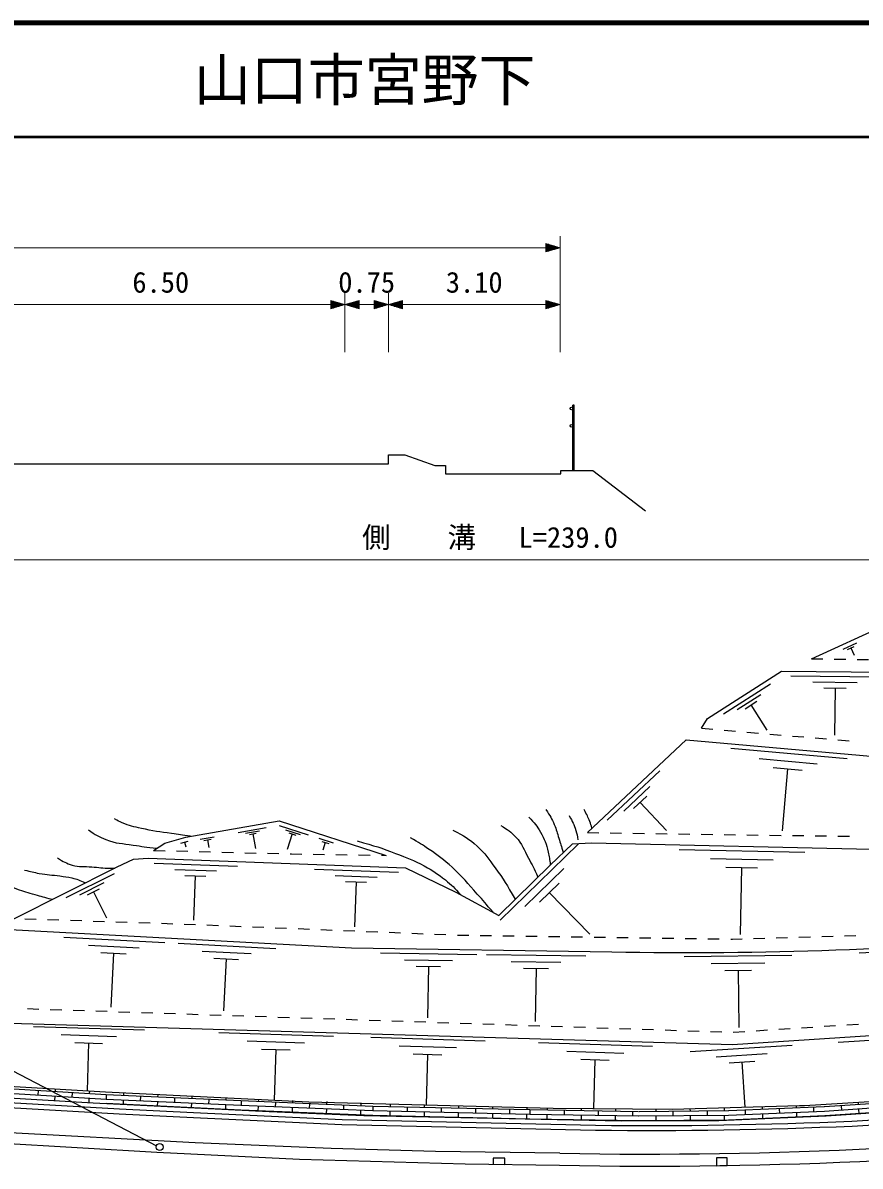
# Model space of a CAD drawing. Units: millimetres, scale not verified. Extents: x 40000 to 680000, y 20000 to 380000.
# Drawn here: x 390016 to 463525, y 279599 to 380000 of the extents above; entities that cross this region are included whole.
import ezdxf
from ezdxf.enums import TextEntityAlignment as Align

# ---------------------------------------------------------------- set-up
doc = ezdxf.new("R2010")
doc.units = ezdxf.units.MM
doc.header["$LTSCALE"] = 1000
for name, color, linetype, lineweight in [('M-BGD', 7, 'Continuous', 25), ('M-STR-HTXT', 7, 'Continuous', 13), ('M-STR-STRC', 7, 'Continuous', 25), ('M-STR-STRD', 7, 'Continuous', 25), ('M-TTL', 2, 'Continuous', 140), ('M-TTL-LINE', 7, 'Continuous', 50)]:
    doc.layers.add(name, color=color, linetype=linetype, lineweight=lineweight)
doc.layers.add('M-TTL-TXT', color=7, linetype='Continuous')
doc.styles.add('ＭＳ ゴシック', font='')
doc.styles.get('ＭＳ ゴシック').set_extended_font_data('MS Gothic')

msp = doc.modelspace()

# ---------------------------------------------------------------- linework, layer by layer
at = {"layer": 'M-BGD'}
for p, q in [((438409, 346422), (438294, 346422)), ((438294, 340681), (438294, 346422)), ((438409, 340681), (438409, 346422)), ((422104, 341273), (422104, 342062)), ((422104, 342062), (423550, 342062)), ((423550, 342062), (426181, 341125)), ((384700, 341273), (422104, 341273)), ((426181, 341125), (427132, 341125)), ((427132, 341125), (427132, 340397)), ((427132, 340397), (437242, 340397)), ((437242, 340397), (437242, 340681)), ((437242, 340681), (440043, 340681)), ((440043, 340681), (444668, 337146)), ((459258, 324161), (468318, 328309)), ((462039, 324994), (463244, 325546)), ((462414, 324971), (463016, 325247)), ((462715, 325109), (463009, 324467)), ((459258, 324161), (460258, 324146)), ((461258, 324131), (462258, 324117)), ((463258, 324102), (464258, 324087)), ((450114, 318911), (456634, 323060)), ((456634, 323060), (466032, 322975)), ((457454, 322653), (465204, 322583)), ((451516, 319329), (455661, 321967)), ((459387, 322118), (463262, 322084)), ((460351, 321593), (462289, 321576)), ((461320, 321584), (461283, 317451)), ((452728, 319712), (454801, 321031)), ((453422, 319766), (454459, 320425)), ((453940, 320096), (455347, 317885)), ((449606, 318065), (450114, 318911)), ((449606, 318065), (450603, 317978)), ((451599, 317892), (452595, 317805)), ((453591, 317719), (454588, 317632)), ((455584, 317545), (456580, 317459)), ((457576, 317372), (458573, 317286)), ((439580, 308892), (448252, 317049)), ((448252, 317049), (466370, 315440)), ((452176, 316299), (462375, 315393)), ((459569, 317199), (460565, 317113)), ((461561, 317026), (462558, 316940)), ((454666, 315392), (459765, 314940)), ((441327, 309986), (445940, 314325)), ((455880, 314599), (458430, 314373)), ((457155, 314486), (456672, 309047)), ((442769, 310763), (445076, 312933)), ((443635, 310998), (444788, 312083)), ((444212, 311540), (446526, 309080)), ((404310, 308497), (412522, 309937)), ((408931, 308901), (411370, 309329)), ((412507, 309521), (415056, 308695)), ((412522, 309937), (421920, 306889)), ((402473, 307968), (404310, 308497)), ((405576, 308313), (406818, 308531)), ((405916, 308202), (406537, 308311)), ((406226, 308256), (406342, 307594)), ((409569, 308845), (410789, 309059)), ((409903, 308736), (410512, 308843)), ((410208, 308790), (410436, 307489)), ((413089, 309145), (414363, 308731)), ((413671, 308768), (413231, 307409)), ((413353, 308871), (413990, 308665)), ((416002, 308388), (417246, 307984)), ((439580, 308892), (440580, 308878)), ((441580, 308863), (442580, 308849)), ((443580, 308835), (444580, 308821)), ((445580, 308806), (446579, 308792)), ((447579, 308778), (448579, 308764)), ((449579, 308749), (450579, 308735)), ((451579, 308721), (452579, 308706)), ((453579, 308692), (454579, 308678)), ((455579, 308664), (456578, 308649)), ((457578, 308635), (458578, 308621)), ((459578, 308607), (460578, 308592)), ((461578, 308578), (462578, 308564)), ((401499, 307326), (402473, 307968)), ((401499, 307326), (402498, 307300)), ((403498, 307275), (404498, 307249)), ((403895, 307962), (404519, 308142)), ((404207, 308052), (404327, 307635)), ((416259, 308121), (416881, 307919)), ((416570, 308020), (416355, 307356)), ((431928, 301185), (438760, 307879)), ((436314, 306042), (438261, 307905)), ((438261, 307905), (439954, 307989)), ((439954, 307989), (466370, 307397)), ((447633, 307417), (458674, 307169)), ((398298, 305873), (399738, 306550)), ((399738, 306550), (401008, 306635)), ((401008, 306635), (423614, 305788)), ((405497, 307224), (406497, 307198)), ((407497, 307172), (408496, 307147)), ((409496, 307121), (410496, 307095)), ((411495, 307070), (412495, 307044)), ((413495, 307019), (413588, 307016)), ((413588, 307016), (414495, 307002)), ((415495, 306987), (416494, 306972)), ((417494, 306956), (418494, 306941)), ((419494, 306926), (420494, 306910)), ((421494, 306895), (421920, 306889)), ((450377, 306619), (455897, 306495)), ((389219, 301330), (398298, 305873)), ((393814, 303182), (398071, 305311)), ((401530, 306215), (408857, 305940)), ((403344, 305658), (407007, 305521)), ((415609, 305688), (422996, 305411)), ((423614, 305788), (428016, 303671)), ((431797, 301617), (436314, 306042)), ((434082, 302403), (437498, 305750)), ((451740, 305852), (454500, 305790)), ((453120, 305821), (452988, 299933)), ((395020, 303430), (397149, 304495)), ((404241, 305135), (406073, 305066)), ((405157, 305101), (405011, 301193)), ((417438, 305126), (421131, 304988)), ((418343, 304599), (420189, 304530)), ((419266, 304564), (419118, 300625)), ((435382, 302784), (437091, 304458)), ((395694, 303413), (396758, 303945)), ((396226, 303679), (397362, 301409)), ((428016, 303671), (431797, 301617)), ((436236, 303621), (439806, 299977)), ((391188, 301264), (390189, 301297)), ((393187, 301197), (392187, 301230)), ((387376, 300454), (418872, 298761)), ((395186, 301130), (394186, 301163)), ((397185, 301063), (396185, 301096)), ((399183, 300996), (398184, 301030)), ((401182, 300929), (400183, 300963)), ((403181, 300862), (402182, 300896)), ((405180, 300786), (404181, 300826)), ((407178, 300706), (406179, 300746)), ((409177, 300625), (408177, 300665)), ((411175, 300545), (410176, 300585)), ((413173, 300464), (412174, 300504)), ((415172, 300384), (414172, 300424)), ((417170, 300303), (416171, 300343)), ((419168, 300222), (418169, 300263)), ((393602, 299719), (402489, 299241)), ((421167, 300142), (420168, 300182)), ((423165, 300061), (422166, 300102)), ((425164, 299981), (424164, 300021)), ((427162, 299900), (426163, 299941)), ((429161, 299850), (428161, 299865)), ((431161, 299821), (430161, 299836)), ((433161, 299792), (432161, 299806)), ((435161, 299763), (434161, 299777)), ((437160, 299734), (436160, 299748)), ((439160, 299705), (438160, 299719)), ((441160, 299675), (440160, 299690)), ((443160, 299646), (442160, 299661)), ((445159, 299617), (444160, 299632)), ((447159, 299588), (446159, 299603)), ((449159, 299559), (448159, 299574)), ((451159, 299530), (450159, 299544)), ((452318, 299513), (452159, 299515)), ((453158, 299538), (452318, 299513)), ((455157, 299598), (454158, 299568)), ((457157, 299658), (456157, 299628)), ((459156, 299718), (458156, 299688)), ((461155, 299777), (460155, 299747)), ((463154, 299837), (462154, 299807)), ((395792, 299007), (400236, 298768)), ((396871, 298355), (399093, 298235)), ((397982, 298295), (397727, 293555)), ((403638, 299179), (412225, 298717)), ((405754, 298491), (410047, 298260)), ((418872, 298761), (441732, 298422)), ((421403, 298323), (429859, 298198)), ((463445, 298323), (472170, 298804)), ((406796, 297861), (408943, 297746)), ((407870, 297803), (407623, 293224)), ((423509, 297728), (427737, 297665)), ((430727, 298185), (439447, 298056)), ((432898, 297571), (437258, 297507)), ((448082, 298003), (457525, 298117)), ((450450, 297402), (455172, 297459)), ((424558, 297149), (426672, 297117)), ((425615, 297133), (425548, 292623)), ((433980, 296974), (436160, 296942)), ((435070, 296958), (435001, 292307)), ((451638, 296787), (453999, 296815)), ((452819, 296801), (452879, 291765)), ((391426, 293366), (390426, 293399)), ((393425, 293299), (392425, 293332)), ((395424, 293232), (394424, 293266)), ((397423, 293165), (396423, 293199)), ((399421, 293098), (398422, 293132)), ((401420, 293031), (400421, 293065)), ((403419, 292964), (402420, 292998)), ((405418, 292897), (404419, 292931)), ((407417, 292830), (406418, 292864)), ((409416, 292763), (408416, 292797)), ((411415, 292697), (410415, 292730)), ((413414, 292630), (412414, 292663)), ((415412, 292563), (414413, 292596)), ((417411, 292496), (416412, 292529)), ((419410, 292429), (418411, 292462)), ((421409, 292362), (420410, 292395)), ((423408, 292295), (422409, 292328)), ((425407, 292228), (424407, 292261)), ((427406, 292161), (426406, 292194)), ((388900, 292157), (452316, 290294)), ((390960, 291873), (400698, 291559)), ((407228, 291348), (417292, 291024)), ((429405, 292094), (428405, 292127)), ((431403, 292027), (430404, 292061)), ((433402, 291960), (432403, 291994)), ((435401, 291893), (434402, 291927)), ((437400, 291826), (436401, 291860)), ((439399, 291759), (438400, 291793)), ((441398, 291692), (440398, 291726)), ((443397, 291625), (442397, 291659)), ((445396, 291558), (444396, 291592)), ((447395, 291491), (446395, 291525)), ((449393, 291425), (448394, 291458)), ((451392, 291358), (450393, 291391)), ((452316, 290294), (481272, 292157)), ((453390, 291398), (452392, 291333)), ((455385, 291526), (454387, 291462)), ((457381, 291654), (456383, 291590)), ((459377, 291783), (458379, 291718)), ((461373, 291911), (460375, 291847)), ((463369, 292039), (462371, 291975)), ((393374, 291145), (398243, 290988)), ((394570, 290457), (397004, 290378)), ((395787, 290418), (395651, 286211)), ((409723, 290596), (414755, 290434)), ((420575, 290918), (430617, 290594)), ((423064, 290167), (428085, 290005)), ((435280, 290443), (445299, 290120)), ((448601, 289654), (457550, 290230)), ((461590, 290490), (471244, 291111)), ((410959, 289885), (413475, 289803)), ((412217, 289844), (412074, 285402)), ((424297, 289457), (426808, 289376)), ((425553, 289417), (425410, 284987)), ((437764, 289695), (442773, 289533)), ((450877, 289202), (455351, 289489)), ((397319, 285460), (346418, 288581)), ((397343, 285860), (346447, 288980)), ((438994, 288986), (441499, 288906)), ((440247, 288946), (440108, 284662)), ((452034, 288677), (454271, 288821)), ((453152, 288749), (453408, 284775)), ((371254, 287660), (397260, 286115)), ((391354, 286227), (391330, 285828)), ((392866, 286376), (392852, 286135)), ((395861, 286198), (395846, 285951)), ((376370, 285468), (398468, 284198)), ((376396, 285904), (398492, 284634)), ((386220, 285740), (396177, 285168)), ((392827, 285736), (392805, 285367)), ((394349, 286043), (394324, 285644)), ((395822, 285552), (395801, 285212)), ((396177, 285168), (411647, 284394)), ((397260, 286115), (415118, 285255)), ((397343, 285860), (397319, 285460)), ((409154, 284920), (397319, 285460)), ((409153, 285320), (397343, 285860)), ((398827, 285391), (398810, 285036)), ((398860, 286038), (398847, 285791)), ((400346, 285722), (400326, 285323)), ((401824, 285255), (401806, 284886)), ((401856, 285894), (401844, 285654)), ((403343, 285586), (403323, 285186)), ((404853, 285750), (404841, 285517)), ((406340, 285449), (406320, 285049)), ((407849, 285605), (407838, 285386)), ((420748, 284842), (409163, 285319)), ((409187, 285318), (409171, 284919)), ((409346, 285540), (409345, 285525)), ((410695, 285485), (410686, 285257)), ((412185, 285195), (412168, 284795)), ((413693, 285373), (413684, 285133)), ((415118, 285255), (436568, 284697)), ((416691, 285261), (416681, 285010)), ((419689, 285148), (419678, 284886)), ((458649, 284929), (467473, 285479)), ((470893, 285510), (460391, 284804)), ((463342, 285222), (463356, 285003)), ((409154, 284519), (397322, 285111)), ((398468, 284198), (404987, 283859)), ((398492, 284634), (405008, 284296)), ((404821, 285118), (404802, 284737)), ((405008, 284296), (418041, 283703)), ((407818, 284986), (407798, 284587)), ((420736, 284042), (409154, 284519)), ((420742, 284442), (409159, 284919)), ((410670, 284857), (410653, 284457)), ((411647, 284394), (419961, 284060)), ((413667, 284733), (413651, 284334)), ((415182, 285071), (415166, 284672)), ((416665, 284610), (416648, 284210)), ((418180, 284948), (418163, 284548)), ((419662, 284486), (419646, 284087)), ((434515, 284138), (420740, 284442)), ((434509, 284539), (420743, 284842)), ((420754, 284842), (420745, 284442)), ((422245, 284409), (422236, 284009)), ((422259, 285069), (422253, 284809)), ((423753, 284776), (423744, 284376)), ((425244, 284343), (425235, 283943)), ((425258, 284991), (425253, 284743)), ((426752, 284710), (426744, 284310)), ((428243, 284277), (428234, 283877)), ((428257, 284913), (428252, 284677)), ((429752, 284643), (429743, 284244)), ((431242, 284211), (431234, 283811)), ((431256, 284835), (431251, 284610)), ((432751, 284577), (432742, 284178)), ((434242, 284144), (434233, 283745)), ((434255, 284757), (434251, 284544)), ((434535, 284538), (434528, 284138)), ((444077, 283981), (434528, 284138)), ((444058, 284382), (434534, 284538)), ((436038, 284729), (436035, 284513)), ((436568, 284697), (447022, 284593)), ((437535, 284489), (437528, 284089)), ((439038, 284689), (439034, 284464)), ((440534, 284439), (440528, 284040)), ((442038, 284649), (442034, 284415)), ((443534, 284390), (443527, 283990)), ((451981, 284446), (444122, 284381)), ((445588, 284607), (445590, 284393)), ((447022, 284593), (458190, 284910)), ((447090, 284406), (447093, 284006)), ((448588, 284638), (448589, 284418)), ((450089, 284430), (450093, 284030)), ((451587, 284723), (451589, 284443)), ((460398, 284403), (451975, 284047)), ((460380, 284803), (451992, 284448)), ((453423, 284508), (453440, 284109)), ((454911, 284817), (454922, 284572)), ((454939, 284172), (454956, 283772)), ((456420, 284635), (456437, 284235)), ((457910, 284905), (457919, 284699)), ((457936, 284299), (457953, 283899)), ((458190, 284910), (458649, 284929)), ((459418, 284762), (459435, 284362)), ((470920, 285111), (460404, 284403)), ((470947, 284712), (460417, 284003)), ((460544, 284009), (470947, 284712)), ((461860, 284902), (461887, 284503)), ((463383, 284604), (463410, 284205)), ((404987, 283859), (418026, 283267)), ((418026, 283267), (440293, 282759)), ((418041, 283703), (440303, 283195)), ((419961, 284060), (429904, 283833)), ((434522, 283738), (420736, 284042)), ((429904, 283833), (442532, 283574)), ((444096, 283581), (434522, 283738)), ((435720, 283722), (435720, 283722)), ((436028, 284113), (436022, 283714)), ((438719, 283677), (438719, 283677)), ((439028, 284064), (439021, 283664)), ((442027, 284015), (442021, 283615)), ((442532, 283574), (451125, 283610)), ((451958, 283646), (444096, 283581)), ((451969, 284046), (444109, 283981)), ((444718, 283587), (444718, 283587)), ((445593, 283993), (445596, 283593)), ((448593, 284018), (448596, 283618)), ((451125, 283610), (460544, 284009)), ((451593, 284043), (451596, 283643)), ((460417, 284003), (451958, 283646)), ((431320, 280301), (431313, 279762)), ((432334, 280288), (431320, 280301)), ((432326, 279748), (432334, 280288)), ((451850, 280341), (450915, 280326)), ((450915, 280326), (450925, 279639)), ((451861, 279654), (451850, 280341)), ((431313, 279762), (432326, 279748)), ((450925, 279639), (451861, 279654))]:
    msp.add_line(p, q, dxfattribs=at)
for centre in [(438180, 346135), (438180, 344604)]:
    msp.add_circle(centre, 115, dxfattribs=at)
for centre, radius, start, end in [((448611, 646769), 348415, 268.86875, 281.789), ((445171, 676741), 393576, 269.29066, 282.38833), ((445171, 676741), 394013, 269.29066, 282.38833)]:
    msp.add_arc(centre, radius, start, end, dxfattribs=at)
for points, knots in [([(434445, 310254), (434952, 309711), (435135, 309501), (435463, 308940), (435835, 308306), (435981, 307902), (436142, 307184), (436241, 306744), (436272, 306567), (436314, 306042)], [0, 0, 0, 0, 1, 1, 1, 2, 2, 2, 3, 3, 3, 3]), ([(435935, 310918), (436311, 310327), (436442, 310137), (436673, 309590), (436865, 309137), (436922, 308863), (437072, 308394), (437229, 307905), (437276, 307746), (437458, 307136)], [0, 0, 0, 0, 1, 1, 1, 2, 2, 2, 3, 3, 3, 3]), ([(437972, 310402), (438281, 309817), (438403, 309627), (438563, 309088), (438658, 308765), (438691, 308638), (438755, 308247)], [0, 0, 0, 0, 1, 1, 1, 2, 2, 2, 2]), ([(439978, 309266), (439901, 309545), (439871, 309628), (439788, 309856), (439632, 310282), (439542, 310424), (439286, 310904)], [0, 0, 0, 0, 1, 1, 1, 2, 2, 2, 2]), ([(404747, 308574), (403934, 308674), (403720, 308705), (403063, 308802), (402027, 308955), (401441, 309020), (400421, 309260), (399755, 309416), (399357, 309456), (398738, 309747), (398472, 309872), (398367, 309919), (398074, 310101)], [0, 0, 0, 0, 1, 1, 1, 2, 2, 2, 3, 3, 3, 4, 4, 4, 4]), ([(431980, 309516), (432602, 309140), (432844, 308966), (433293, 308498), (433875, 307891), (434000, 307392), (434400, 306652), (434747, 306012), (434856, 305786), (435231, 304982)], [0, 0, 0, 0, 1, 1, 1, 2, 2, 2, 3, 3, 3, 3]), ([(395771, 309127), (396413, 308681), (396672, 308532), (397306, 308271), (398187, 307908), (398758, 307951), (399698, 307798), (400511, 307667), (400786, 307632), (401789, 307517)], [0, 0, 0, 0, 1, 1, 1, 2, 2, 2, 3, 3, 3, 3]), ([(431294, 301890), (430642, 302671), (430462, 302876), (429913, 303494), (429076, 304436), (428633, 304994), (427699, 305841), (426956, 306514), (426506, 306858), (425677, 307420), (425060, 307838), (424834, 307978), (424053, 308424)], [0, 0, 0, 0, 1, 1, 1, 2, 2, 2, 3, 3, 3, 4, 4, 4, 4]), ([(427773, 309103), (428777, 308567), (429159, 308366), (429898, 307701), (430622, 307048), (430908, 306561), (431492, 305782), (432256, 304763), (432474, 304352), (433240, 303031)], [0, 0, 0, 0, 1, 1, 1, 2, 2, 2, 3, 3, 3, 3]), ([(419374, 308158), (420980, 307693), (421452, 307570), (422739, 307066), (423742, 306673), (424324, 306485), (425263, 305959), (426018, 305536), (426440, 305282), (427108, 304734), (427681, 304264), (427880, 304062), (428476, 303422)], [0, 0, 0, 0, 1, 1, 1, 2, 2, 2, 3, 3, 3, 4, 4, 4, 4]), ([(393044, 306668), (393585, 306329), (393810, 306203), (394353, 306038), (394996, 305843), (395396, 305937), (396065, 305881), (396687, 305828), (397035, 305771), (397659, 305763), (397823, 305760), (397878, 305758), (398078, 305762)], [0, 0, 0, 0, 1, 1, 1, 2, 2, 2, 3, 3, 3, 4, 4, 4, 4]), ([(390161, 305603), (390765, 305443), (390942, 305404), (391450, 305307), (392154, 305174), (392561, 305180), (393271, 305081), (393683, 305024), (393919, 305014), (394323, 304914), (394802, 304796), (394977, 304711), (395507, 304476)], [0, 0, 0, 0, 1, 1, 1, 2, 2, 2, 3, 3, 3, 4, 4, 4, 4]), ([(392584, 303013), (391868, 303199), (391678, 303249), (391102, 303417), (390469, 303602), (390107, 303686), (389493, 303925), (388886, 304162), (388495, 304218), (387969, 304603), (387761, 304755), (387672, 304817), (387461, 305026)], [0, 0, 0, 0, 1, 1, 1, 2, 2, 2, 3, 3, 3, 4, 4, 4, 4])]:
    msp.add_open_spline(points, degree=3, knots=knots, dxfattribs=at)
at = {"layer": 'M-STR-HTXT'}
for p, q in [((437183, 360255), (435933, 360630)), ((435933, 360630), (435933, 359880)), ((436183, 360555), (435933, 360555)), ((435933, 360480), (436433, 360480)), ((437183, 351093), (437183, 361255)), ((385948, 360255), (418297, 360255)), ((418297, 360255), (422105, 360255)), ((422105, 360255), (435933, 360255)), ((436683, 360405), (435933, 360405)), ((435933, 360330), (436933, 360330)), ((437183, 360255), (435933, 359880)), ((437183, 360255), (435933, 360255)), ((435933, 360180), (436933, 360180)), ((436683, 360105), (435933, 360105)), ((435933, 360030), (436433, 360030)), ((436183, 359955), (435933, 359955)), ((418297, 355255), (417047, 355630)), ((417047, 355630), (417047, 354880)), ((417297, 355555), (417047, 355555)), ((417047, 355480), (417547, 355480)), ((418297, 351093), (418297, 356255)), ((418297, 355255), (419547, 355630)), ((419547, 355480), (419047, 355480)), ((419297, 355555), (419547, 355555)), ((419547, 354880), (419547, 355630)), ((422105, 355255), (420855, 355630)), ((420855, 355630), (420855, 354880)), ((421105, 355555), (420855, 355555)), ((420855, 355480), (421355, 355480)), ((422105, 351093), (422105, 356255)), ((422105, 355255), (423355, 355630)), ((423355, 355480), (422855, 355480)), ((423105, 355555), (423355, 355555)), ((423355, 354880), (423355, 355630)), ((437183, 355255), (435933, 355630)), ((435933, 355630), (435933, 354880)), ((436183, 355555), (435933, 355555)), ((435933, 355480), (436433, 355480)), ((387198, 355255), (417047, 355255)), ((417797, 355405), (417047, 355405)), ((417047, 355330), (418047, 355330)), ((418297, 355255), (417047, 354880)), ((418297, 355255), (417047, 355255)), ((417047, 355180), (418047, 355180)), ((417797, 355105), (417047, 355105)), ((417047, 355030), (417547, 355030)), ((417297, 354955), (417047, 354955)), ((418297, 355255), (419547, 354880)), ((418297, 355255), (419547, 355255)), ((419547, 355330), (418547, 355330)), ((419547, 355180), (418547, 355180)), ((418797, 355405), (419547, 355405)), ((418797, 355105), (419547, 355105)), ((419547, 355030), (419047, 355030)), ((419297, 354955), (419547, 354955)), ((419547, 355255), (420855, 355255)), ((421605, 355405), (420855, 355405)), ((420855, 355330), (421855, 355330)), ((422105, 355255), (420855, 354880)), ((422105, 355255), (420855, 355255)), ((420855, 355180), (421855, 355180)), ((421605, 355105), (420855, 355105)), ((420855, 355030), (421355, 355030)), ((421105, 354955), (420855, 354955)), ((422105, 355255), (423355, 354880)), ((422105, 355255), (423355, 355255)), ((423355, 355330), (422355, 355330)), ((423355, 355180), (422355, 355180)), ((422605, 355405), (423355, 355405)), ((422605, 355105), (423355, 355105)), ((423355, 355030), (422855, 355030)), ((423105, 354955), (423355, 354955)), ((423355, 355255), (435933, 355255)), ((436683, 355405), (435933, 355405)), ((435933, 355330), (436933, 355330)), ((437183, 355255), (435933, 354880)), ((437183, 355255), (435933, 355255)), ((435933, 355180), (436933, 355180)), ((436683, 355105), (435933, 355105)), ((435933, 355030), (436433, 355030)), ((436183, 354955), (435933, 354955)), ((313764, 332853), (548294, 332853))]:
    msp.add_line(p, q, dxfattribs=at)
at = {"layer": 'M-STR-STRC'}
msp.add_line((360880, 302736), (401745, 281373), dxfattribs=at)
msp.add_circle((402035, 281278), 305, dxfattribs=at)
at = {"layer": 'M-STR-STRD'}
for p, q in [((368750, 282759), (401770, 280811)), ((405156, 281658), (387546, 282589)), ((417094, 281150), (405156, 281658)), ((426238, 280896), (417094, 281150)), ((401770, 280811), (414300, 280219)), ((414300, 280219), (428863, 279795)), ((437160, 280727), (426238, 280896)), ((428863, 279795), (437140, 279683))]:
    msp.add_line(p, q, dxfattribs=at)
for centre, radius, start, end in [((445293, 673653), 394054, 268.81455, 285.16186), ((444699, 685366), 404709, 268.93273, 284.79626)]:
    msp.add_arc(centre, radius, start, end, dxfattribs=at)
at = {"layer": 'M-TTL'}
msp.add_line((680000, 380000), (40000, 380000), dxfattribs=at)
at = {"layer": 'M-TTL-LINE'}
msp.add_line((40000, 370000), (680000, 370000), dxfattribs=at)

# ---------------------------------------------------------------- texts
at = {"layer": 'M-STR-HTXT', "style": 'ＭＳ ゴシック'}
for s, p in [('6.50', (402123, 355755)), ('0.75', (420201, 355755)), ('3.10', (429644, 355755)), ('側\u3000\u3000溝   L=239.0', (431029, 333353))]:
    msp.add_text(s, height=1833, dxfattribs=at).set_placement(p, align=Align.BOTTOM_CENTER)
at = {"layer": 'M-TTL-TXT', "style": 'ＭＳ ゴシック'}
msp.add_text('山口市宮野下', height=3666, dxfattribs=at).set_placement((405024, 375000), align=Align.MIDDLE_LEFT)

doc.saveas('drawing.dxf')
